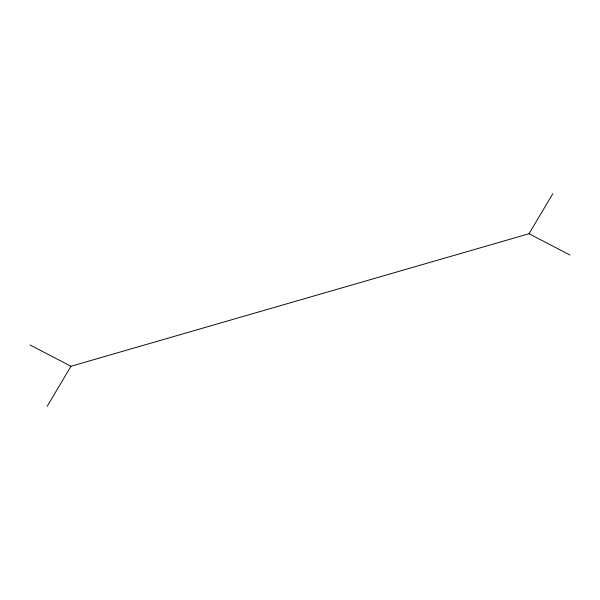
<?xml version="1.0" encoding="UTF-8"?>
<svg xmlns="http://www.w3.org/2000/svg" width="600" height="600" viewBox="0 0 600 600"><rect width="100%" height="100%" fill="white"/><g stroke="black" fill="none" stroke-linecap="round" stroke-linejoin="round"><path stroke-width="0.9" d="M47.19 406.32L70.98 366.27L529.02 233.73L552.81 193.68M529.02 233.73L570 255.038M30 344.962L70.98 366.27"/></g></svg>
